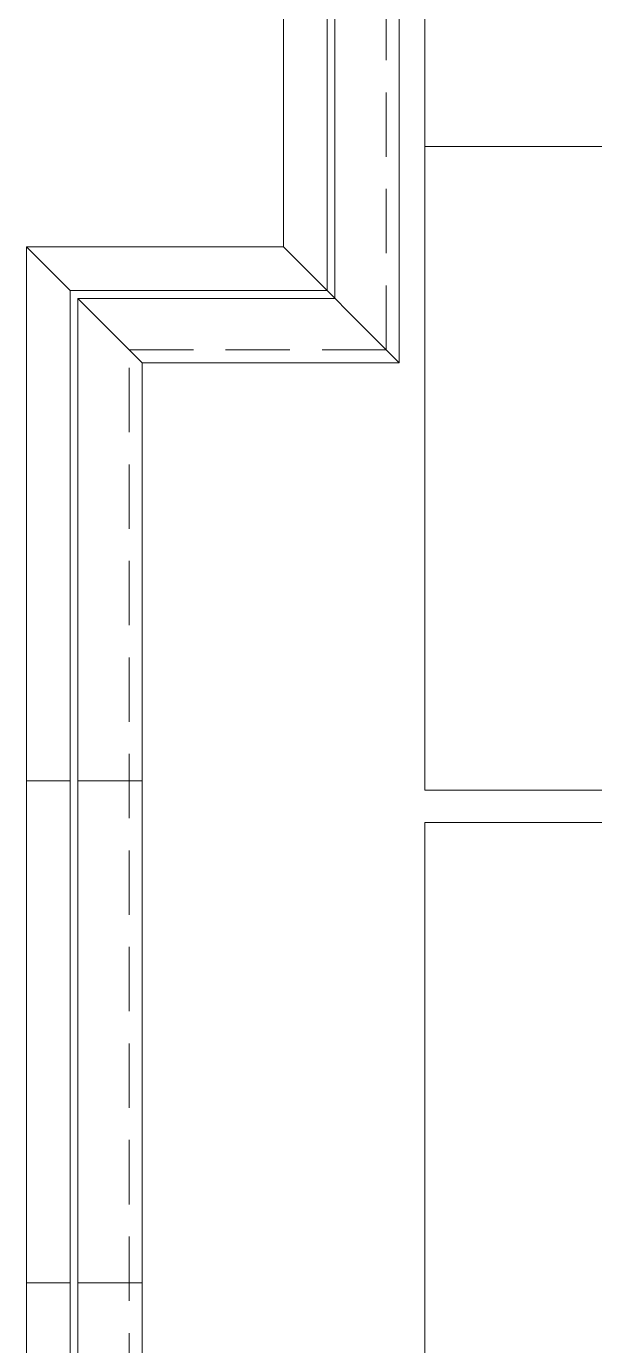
# Model space of a CAD drawing. Header units: metres. Extents: x -13316 to 152404, y -3899 to 30226.
# Drawn here: x 113078 to 113299, y 1517 to 2029 of the extents above; entities that cross this region are included whole.
import ezdxf

# ---------------------------------------------------------------- set-up
doc = ezdxf.new("R2010")
doc.units = ezdxf.units.M
doc.header["$LTSCALE"] = 100
doc.header["$MEASUREMENT"] = 0
doc.linetypes.add('HIDDEN', pattern=[0.375, 0.25, -0.125])
for name, color, linetype, lineweight in [('06A', 9, 'Continuous', 9), ('06D', 9, 'Continuous', 9), ('15', 9, 'Continuous', 9)]:
    doc.layers.add(name, color=color, linetype=linetype, lineweight=lineweight)

# ---------------------------------------------------------------- blocks, each defined once
blk = doc.blocks.new('p-harpusta-ust')
at = {"layer": '06A'}
for points in [[(2204.54, 3700), (712.54, 3700), (712.54, 3595), (729.54, 3595), (729.54, 3683), (2237.54, 3683), (2237.54, -103), (729.54, -103), (729.54, -3), (-30.46, -3), (-30.46, -20), (712.54, -20), (712.54, -120), (2204.54, -120)], [(2204.54, -75), (757.54, -75), (757.54, 25), (-30.46, 25), (-30.46, 0), (732.54, 0), (732.54, -100), (2234.54, -100), (2234.54, 3680), (732.54, 3680), (732.54, 3595), (757.54, 3595), (757.54, 3655), (2204.54, 3655)], [(712.54, -20), (757.54, 25)], [(732.54, -100), (757.54, -75)], [(920, -100), (920, -75)], [(1115, -100), (1115, -75)], [(712.54, -120), (729.54, -103)], [(920, -120), (920, -102.95)], [(1115, -120), (1115, -102.95)]]:
    blk.add_lwpolyline(points, dxfattribs=at)
at = {"layer": '06D', "linetype": 'HIDDEN'}
for points in [[(2204.54, 3660), (2209.54, 3660), (2209.54, -80), (752.54, -80), (752.54, 20), (-30.46, 20)], [(-30.46, 0), (732.54, 0), (732.54, -100), (2204.54, -100)]]:
    blk.add_lwpolyline(points, dxfattribs=at)
at = {"layer": '15'}
blk.add_lwpolyline([(729.54, 3595), (729.54, 3683), (2237.54, 3683), (2237.54, -103), (729.54, -103), (729.54, -3), (-30.46, -3), (-30.46, 0), (732.54, 0), (732.54, -100), (2234.54, -100), (2234.54, 3680), (732.54, 3680), (732.54, 3595)], close=True, dxfattribs=at)
blk = doc.blocks.new('p-cati_vw')
at = {"layer": '06D'}
for points in [[(3152, -3675.03), (3152, 54.97), (1705, 54.97), (1705, -1115), (920, -1115), (920, -1520), (45, -1517.03), (45, -3135), (920, -3135), (920, -3575.03), (1705, -3575.03), (1705, -3675.03)], [(1371.06, -3065.03), (1621.06, -3065.03), (1621.06, -3565.03), (1371.06, -3565.03)], [(1621.06, -3065.03), (1871.06, -3065.03), (1871.06, -3565.03), (1621.06, -3565.03)], [(1883.6, -3065.03), (2133.6, -3065.03), (2133.6, -3565.03), (1883.6, -3565.03)]]:
    blk.add_lwpolyline(points, close=True, dxfattribs=at)
at = {"layer": '06D', "rotation": 1.082915e-10}
blk.add_blockref('p-harpusta-ust', (947.46, -3600.03), dxfattribs=at)

msp = doc.modelspace()

# ---------------------------------------------------------------- block references
at = {"layer": '06D', "rotation": 269.9999999998917}
msp.add_blockref('p-cati_vw', (116798.49, 3603.68), dxfattribs=at)

doc.saveas('drawing.dxf')
